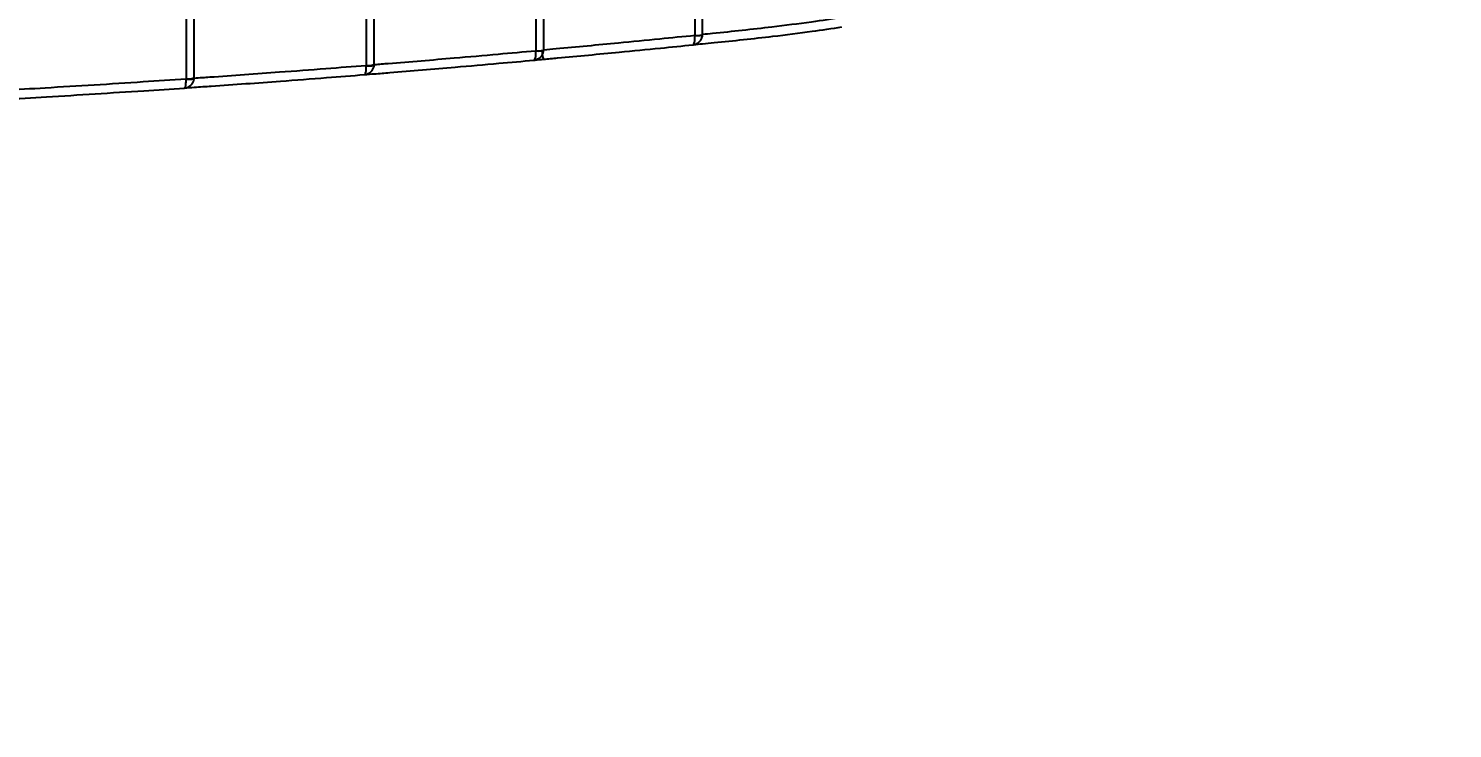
# Model space of a CAD drawing. Header units: millimetres. Extents: x 83042 to 109442, y 67232 to 86252.
# Drawn here: x 93621.8 to 93756.3, y 80019.3 to 80085.3 of the extents above; entities that cross this region are included whole.
import ezdxf

# ---------------------------------------------------------------- set-up
doc = ezdxf.new("R2010")
doc.units = ezdxf.units.MM
doc.layers.add('DIM', color=7, linetype='Continuous')
doc.layers.add('도면층8', color=8, linetype='Continuous')
doc.styles.add('HY 울릉도 L', font='malgun.ttf')
doc.dimstyles.new('60', dxfattribs={"dimscale": 60, "dimtxt": 2, "dimasz": 1, "dimexe": 1, "dimexo": 1, "dimgap": 1, "dimtad": 1, "dimdec": 0, "dimrnd": 0.05, "dimdsep": 46, "dimlunit": 6, "dimtxsty": 'HY 울릉도 L', "dimblk": 'ARCHTICK', "dimcen": 2.5, "dimdle": 1, "dimclrd": 133, "dimclre": 133, "dimclrt": 30, "dimadec": 0, "dimazin": 0, "dimtfac": 1, "dimtdec": 0, "dimtix": 1, "dimtmove": 2, "dimatfit": 3, "dimldrblk": 'ARCHTICK', "dimfxl": 1, "dimlwd": -1, "dimlwe": -1, "dimarcsym": 0})

# ---------------------------------------------------------------- blocks, each defined once
blk = doc.blocks.new('*U16')
at = {"color": 8}
for p, q in [((5.89, 91.5), (5.89, 91.5)), ((7.26, 75.5), (7.26, 75.5))]:
    blk.add_line(p, q, dxfattribs=at)
for centre, major_axis, ratio, start_param, end_param in [((4.61, 109.3), (0.081, 0.796), 0.16865, 1.619684, 3.142132), ((4.63, 109.3), (0, -0.8), 0.172581, 4.743891, 6.283185), ((5.87, 92.3), (0.067, 0.797), 0.161273, 1.629867, 3.14204), ((5.89, 92.3), (0, -0.8), 0.165536, 4.757669, 6.283185), ((7.25, 76.3), (0.052, 0.798), 0.150698, 1.642644, 3.141934), ((7.26, 76.3), (0, -0.8), 0.154906, 4.774382, 6.283185), ((8.7, 61.3), (0.033, 0.799), 0.136296, 1.657406, 3.14181), ((8.7, 61.3), (0, -0.8), 0.139682, 4.79332, 6.283185)]:
    blk.add_ellipse(centre, major_axis=major_axis, ratio=ratio, start_param=start_param, end_param=end_param, dxfattribs=at)
for points, degree, knots in [([(2.57, 126.5), (2.57, 126.5), (2.57, 126.5), (2.65, 125.15), (2.72, 123.81), (2.89, 120.93), (2.99, 119.4), (3.18, 116.33), (3.28, 114.8), (3.46, 111.99), (3.55, 110.71), (3.63, 109.43)], 3, [0, 0, 0, 0, 0.000004, 0.000004, 0.237138, 0.237138, 0.506455, 0.506455, 0.775615, 0.775615, 1, 1, 1, 1]), ([(4.47, 109.28), (4.38, 110.63), (4.29, 111.98), (4.1, 114.87), (4, 116.41), (3.81, 119.5), (3.72, 121.04), (3.55, 123.89), (3.47, 125.2), (3.4, 126.51)], 3, [0, 0, 0, 0, 0.234873, 0.234873, 0.503118, 0.503118, 0.771519, 0.771519, 1, 1, 1, 1]), ([(3.63, 109.43), (3.63, 109.43), (3.63, 109.43), (3.63, 109.41), (3.65, 109.4), (3.69, 109.37), (3.71, 109.35), (3.81, 109.32), (3.89, 109.3), (4.05, 109.29), (4.12, 109.28), (4.28, 109.27), (4.38, 109.27), (4.47, 109.28)], 3, [0, 0, 0, 0, 0.004597, 0.004597, 0.179593, 0.179593, 0.345083, 0.345083, 0.60954, 0.60954, 0.795855, 0.795855, 1, 1, 1, 1]), ([(3.63, 109.43), (3.63, 109.43), (3.63, 109.43), (3.64, 109.34), (3.66, 109.26), (3.7, 109.11), (3.74, 109.04), (3.84, 108.87), (3.93, 108.78), (4.09, 108.65), (4.17, 108.61), (4.34, 108.54), (4.43, 108.52), (4.53, 108.51)], 3, [0, 0, 0, 0, 0.004597, 0.004597, 0.179597, 0.179597, 0.345088, 0.345088, 0.609538, 0.609538, 0.795853, 0.795853, 1, 1, 1, 1]), ([(73.77, 109.28), (62.17, 109.28), (50.59, 109.28), (27.49, 109.27), (15.95, 109.27), (4.49, 109.27)], 3, [0, 0, 0, 0, 0.5, 0.5, 1, 1, 1, 1]), ([(3.7, 108.5), (3.7, 108.5), (3.7, 108.5), (3.74, 107.97), (3.78, 107.43), (3.96, 104.72), (4.12, 102.54), (4.39, 98.91), (4.5, 97.46), (4.71, 94.81), (4.8, 93.61), (4.9, 92.42)], 3, [0, 0, 0, 0, 0.000004, 0.000004, 0.099857, 0.099857, 0.50649, 0.50649, 0.77742, 0.77742, 1, 1, 1, 1]), ([(5.74, 92.26), (5.64, 93.53), (5.54, 94.8), (5.33, 97.53), (5.22, 98.99), (4.95, 102.65), (4.79, 104.85), (4.61, 107.52), (4.57, 108.01), (4.54, 108.5), (4.54, 108.5), (4.54, 108.5)], 3, [0, 0, 0, 0, 0.233824, 0.233824, 0.504066, 0.504066, 0.909668, 0.909668, 0.999996, 0.999996, 1, 1, 1, 1]), ([(4.63, 108.5), (16.08, 108.5), (27.6, 108.5), (50.68, 108.5), (62.24, 108.5), (73.83, 108.5)], 3, [0, 0, 0, 0, 0.5, 0.5, 1, 1, 1, 1]), ([(4.9, 92.42), (4.9, 92.42), (4.9, 92.42), (4.9, 92.4), (4.91, 92.38), (4.95, 92.35), (4.98, 92.34), (5.08, 92.3), (5.16, 92.29), (5.31, 92.27), (5.39, 92.26), (5.55, 92.26), (5.65, 92.26), (5.74, 92.26)], 3, [0, 0, 0, 0, 0.004579, 0.004579, 0.181838, 0.181838, 0.349144, 0.349144, 0.6109, 0.6109, 0.796796, 0.796796, 1, 1, 1, 1]), ([(4.9, 92.42), (4.9, 92.42), (4.9, 92.42), (4.9, 92.33), (4.92, 92.25), (4.97, 92.1), (5.01, 92.03), (5.11, 91.86), (5.2, 91.77), (5.37, 91.64), (5.45, 91.6), (5.62, 91.53), (5.71, 91.51), (5.81, 91.5)], 3, [0, 0, 0, 0, 0.004579, 0.004579, 0.181841, 0.181841, 0.349149, 0.349149, 0.610898, 0.610898, 0.796793, 0.796793, 1, 1, 1, 1]), ([(4.97, 91.5), (4.97, 91.5), (4.97, 91.5), (5.01, 91.01), (5.05, 90.53), (5.26, 87.99), (5.43, 85.92), (5.72, 82.49), (5.84, 81.11), (6.06, 78.63), (6.16, 77.52), (6.26, 76.41)], 3, [0, 0, 0, 0, 0.000004, 0.000004, 0.096735, 0.096735, 0.506429, 0.506429, 0.779373, 0.779373, 1, 1, 1, 1]), ([(75.09, 92.26), (69.32, 92.26), (63.54, 92.26), (51.83, 92.26), (45.9, 92.26), (33.39, 92.26), (26.81, 92.26), (15.41, 92.26), (10.58, 92.26), (5.76, 92.26)], 3, [0, 0, 0, 0, 0.249054, 0.249054, 0.505367, 0.505367, 0.790188, 0.790188, 1, 1, 1, 1]), ([(7.12, 76.25), (7.02, 77.43), (6.91, 78.61), (6.68, 81.18), (6.56, 82.57), (6.26, 86.03), (6.09, 88.11), (5.89, 90.62), (5.85, 91.06), (5.82, 91.5), (5.82, 91.5), (5.82, 91.5)], 3, [0, 0, 0, 0, 0.232545, 0.232545, 0.504897, 0.504897, 0.913704, 0.913704, 0.999996, 0.999996, 1, 1, 1, 1]), ([(5.89, 91.5), (10.7, 91.5), (15.53, 91.5), (26.92, 91.5), (33.49, 91.5), (45.99, 91.5), (51.92, 91.5), (63.62, 91.5), (69.39, 91.5), (75.16, 91.5)], 3, [0, 0, 0, 0, 0.20974, 0.20974, 0.494552, 0.494552, 0.750903, 0.750903, 1, 1, 1, 1]), ([(6.26, 76.41), (6.26, 76.41), (6.26, 76.41), (6.27, 76.4), (6.27, 76.4), (6.27, 76.38), (6.28, 76.37), (6.32, 76.34), (6.36, 76.32), (6.45, 76.29), (6.53, 76.27), (6.69, 76.25), (6.77, 76.25), (6.94, 76.24), (7.03, 76.25), (7.12, 76.25)], 3, [0, 0, 0, 0, 0.004554, 0.004554, 0.044272, 0.044272, 0.184889, 0.184889, 0.355045, 0.355045, 0.613023, 0.613023, 0.798214, 0.798214, 1, 1, 1, 1]), ([(6.26, 76.41), (6.26, 76.41), (6.27, 76.41), (6.27, 76.38), (6.27, 76.37), (6.28, 76.28), (6.3, 76.22), (6.35, 76.08), (6.39, 76.01), (6.5, 75.84), (6.58, 75.75), (6.75, 75.63), (6.83, 75.59), (7, 75.53), (7.1, 75.51), (7.2, 75.5)], 3, [0, 0, 0, 0, 0.004555, 0.004555, 0.044275, 0.044275, 0.184893, 0.184893, 0.355049, 0.355049, 0.61302, 0.61302, 0.79821, 0.79821, 1, 1, 1, 1]), ([(6.35, 75.5), (6.35, 75.5), (6.35, 75.5), (6.39, 75.06), (6.43, 74.63), (6.65, 72.25), (6.83, 70.31), (7.15, 67.07), (7.27, 65.77), (7.5, 63.45), (7.61, 62.43), (7.71, 61.4)], 3, [0, 0, 0, 0, 0.000004, 0.000004, 0.093122, 0.093122, 0.506225, 0.506225, 0.781415, 0.781415, 1, 1, 1, 1]), ([(8.58, 61.24), (8.47, 62.33), (8.36, 63.43), (8.12, 65.84), (8, 67.14), (7.68, 70.41), (7.5, 72.38), (7.28, 74.72), (7.24, 75.11), (7.21, 75.5), (7.21, 75.5), (7.21, 75.5)], 3, [0, 0, 0, 0, 0.231179, 0.231179, 0.505815, 0.505815, 0.918087, 0.918087, 0.999996, 0.999996, 1, 1, 1, 1]), ([(7.26, 75.5), (23.13, 75.5), (41.41, 75.5), (58.56, 75.5), (76.61, 75.5)], 2, [0, 0, 0, 0.492905, 0.492905, 1, 1, 1]), ([(7.71, 61.4), (7.71, 61.4), (7.71, 61.4), (7.71, 61.39), (7.71, 61.38), (7.72, 61.36), (7.73, 61.35), (7.78, 61.32), (7.81, 61.3), (7.91, 61.27), (7.99, 61.25), (8.15, 61.23), (8.23, 61.23), (8.4, 61.23), (8.49, 61.23), (8.58, 61.24)], 3, [0, 0, 0, 0, 0.004516, 0.004516, 0.060274, 0.060274, 0.189768, 0.189768, 0.363921, 0.363921, 0.61661, 0.61661, 0.800474, 0.800474, 1, 1, 1, 1]), ([(7.71, 61.4), (7.71, 61.4), (7.71, 61.4), (7.71, 61.37), (7.72, 61.34), (7.73, 61.25), (7.75, 61.19), (7.8, 61.06), (7.84, 60.99), (7.96, 60.82), (8.05, 60.74), (8.22, 60.62), (8.3, 60.58), (8.47, 60.52), (8.57, 60.5), (8.66, 60.5)], 3, [0, 0, 0, 0, 0.004516, 0.004516, 0.060277, 0.060277, 0.189772, 0.189772, 0.363924, 0.363924, 0.616606, 0.616606, 0.800469, 0.800469, 1, 1, 1, 1]), ([(7.72, 61.35), (7.75, 61.07), (7.78, 60.78), (7.84, 60.14), (7.88, 59.77), (8.1, 57.56), (8.3, 55.7), (8.66, 52.62), (8.82, 51.38), (9.12, 49.21), (9.25, 48.28), (9.4, 47.35)], 3, [0, 0, 0, 0, 0.060502, 0.060502, 0.138457, 0.138457, 0.534383, 0.534383, 0.798681, 0.798681, 1, 1, 1, 1]), ([(10.3, 47.22), (10.14, 48.22), (9.99, 49.22), (9.69, 51.46), (9.53, 52.7), (9.16, 55.81), (8.96, 57.68), (8.74, 59.87), (8.71, 60.18), (8.68, 60.5), (8.68, 60.5), (8.68, 60.5)], 3, [0, 0, 0, 0, 0.227114, 0.227114, 0.507581, 0.507581, 0.928515, 0.928515, 0.999968, 0.999968, 1, 1, 1, 1])]:
    blk.add_open_spline(points, degree=degree, knots=knots, dxfattribs=at)
for points in [[(3.64, 109.43), (3.66, 109.12), (3.68, 108.81), (3.7, 108.5)], [(4.49, 109.27), (4.49, 109.27), (4.48, 109.28), (4.47, 109.28)], [(4.53, 108.51), (4.56, 108.5), (4.6, 108.5), (4.63, 108.5)], [(4.9, 92.42), (4.93, 92.11), (4.95, 91.81), (4.97, 91.5)], [(5.76, 92.26), (5.75, 92.26), (5.75, 92.26), (5.74, 92.26)], [(5.81, 91.5), (5.83, 91.5), (5.86, 91.5), (5.89, 91.5)], [(6.28, 76.32), (6.3, 76.05), (6.33, 75.77), (6.35, 75.5)], [(6.35, 75.5), (6.35, 75.54), (6.73, 75.61), (7.2, 75.66)], [(7.14, 76.25), (7.13, 76.25), (7.13, 76.25), (7.12, 76.25)], [(76.54, 76.23), (53.32, 76.23), (30.15, 76.24), (7.14, 76.25)], [(7.2, 75.5), (7.22, 75.5), (7.24, 75.5), (7.26, 75.5)], [(7.26, 75.5), (30.26, 75.5), (53.41, 75.5), (76.61, 75.5)], [(8.59, 61.24), (8.59, 61.24), (8.59, 61.24), (8.58, 61.24)], [(78.06, 61.2), (54.84, 61.2), (31.66, 61.22), (8.59, 61.24)], [(8.66, 60.5), (8.68, 60.5), (8.69, 60.5), (8.7, 60.5)], [(8.7, 60.5), (31.76, 60.5), (54.93, 60.5), (78.14, 60.5)]]:
    blk.add_open_spline(points, degree=3, dxfattribs=at)
blk = doc.blocks.new('_ARCHTICK')
at = {"color": 0, "linetype": 'ByBlock', "const_width": 0.075}
blk.add_lwpolyline([(-0.25, -0.25), (0.25, 0.25)], dxfattribs=at)
blk = doc.blocks.new('*D130')
at = {"layer": 'Defpoints', "color": 0, "transparency": 16777216}
for p in [(89874.01, 83911.03), (89874.01, 82971.03), (93944.01, 82971.03), (91660.39, 74682.84), (91739.01, 74682.84), (91739.01, 72671.03)]:
    blk.add_point(p, dxfattribs=at)
at = {"layer": 'DIM', "color": 133, "transparency": 16777216}
for p, q in [((89874.01, 83031.03), (89874.01, 83971.03)), ((93944.01, 83031.03), (93944.01, 83971.03)), ((94004.01, 83911.03), (89814.01, 83911.03)), ((91660.39, 72611.03), (91660.39, 74742.84)), ((91679.01, 74682.84), (91600.39, 74682.84)), ((91679.01, 72671.03), (91600.39, 72671.03))]:
    blk.add_line(p, q, dxfattribs=at)
at = {"layer": 'DIM', "color": 133, "transparency": 16777216, "xscale": 60, "yscale": 60, "zscale": 60}
for p, rotation in [((89874.01, 83911.03), 180), ((91660.39, 74682.84), 90), ((91660.39, 72671.03), 270)]:
    blk.add_blockref('_ARCHTICK', p, dxfattribs=dict(at, rotation=rotation))
blk.add_blockref('_ARCHTICK', (93944.01, 83911.03), dxfattribs=at)
at = {"layer": 'DIM', "color": 30, "transparency": 16777216, "insert": (91909.01, 84042.45), "char_height": 120, "attachment_point": 5, "style": 'HY 울릉도 L'}
blk.add_mtext('4,070', dxfattribs=at)
at = {"layer": 'DIM', "color": 30, "transparency": 16777216, "insert": (91528, 73676.93), "char_height": 120, "attachment_point": 5, "rotation": 90, "style": 'HY 울릉도 L'}
blk.add_mtext('2,012', dxfattribs=at)
blk = doc.blocks.new('*D128')
at = {"layer": 'Defpoints', "color": 0, "transparency": 16777216}
for p in [(93944.01, 79991.87), (93944.01, 79861.03), (89874.01, 79838.17)]:
    blk.add_point(p, dxfattribs=at)
at = {"layer": 'DIM', "color": 133, "transparency": 16777216}
for p, q in [((89874.01, 79898.17), (89874.01, 80051.87)), ((93944.01, 79921.03), (93944.01, 80051.87)), ((89814.01, 79991.87), (94004.01, 79991.87))]:
    blk.add_line(p, q, dxfattribs=at)
at = {"layer": 'DIM', "color": 133, "transparency": 16777216, "xscale": 60, "yscale": 60, "zscale": 60, "rotation": 180}
blk.add_blockref('_ARCHTICK', (89874.01, 79991.87), dxfattribs=at)
at = {"layer": 'DIM', "color": 133, "transparency": 16777216, "xscale": 60, "yscale": 60, "zscale": 60}
blk.add_blockref('_ARCHTICK', (93944.01, 79991.87), dxfattribs=at)
at = {"layer": 'DIM', "color": 30, "transparency": 16777216, "insert": (91909.01, 80123.93), "char_height": 120, "attachment_point": 5, "style": 'HY 울릉도 L'}
blk.add_mtext('4,070', dxfattribs=at)

msp = doc.modelspace()

# ---------------------------------------------------------------- block references
at = {"layer": '도면층8', "rotation": 90}
msp.add_blockref('*U16', (93745.95, 80076.08), dxfattribs=at)

# ---------------------------------------------------------------- dimensions: what is measured, and where the dimension line sits
at = {"layer": 'DIM'}
for base, p1, p2, picture, middle in [((89874.01, 83911.03), (93944.01, 82971.03), (89874.01, 82971.03), '*D130', (91909.01, 84042.45)), ((93944.01, 79991.87), (89874.01, 79838.17), (93944.01, 79861.03), '*D128', (91909.01, 80123.93))]:
    dim = msp.add_linear_dim(base=base, p1=p1, p2=p2, dimstyle='60', dxfattribs=at)
    dim.commit()
    dim.dimension.update_dxf_attribs({"geometry": picture, "text_midpoint": middle})
dim = msp.add_linear_dim(base=(91660.39, 74682.84), p1=(91739.01, 72671.03), p2=(91739.01, 74682.84), angle=90, dimstyle='60', dxfattribs=at)
dim.commit()
dim.dimension.update_dxf_attribs({"geometry": '*D130', "text_midpoint": (91528, 73676.93)})

doc.saveas('drawing.dxf')
